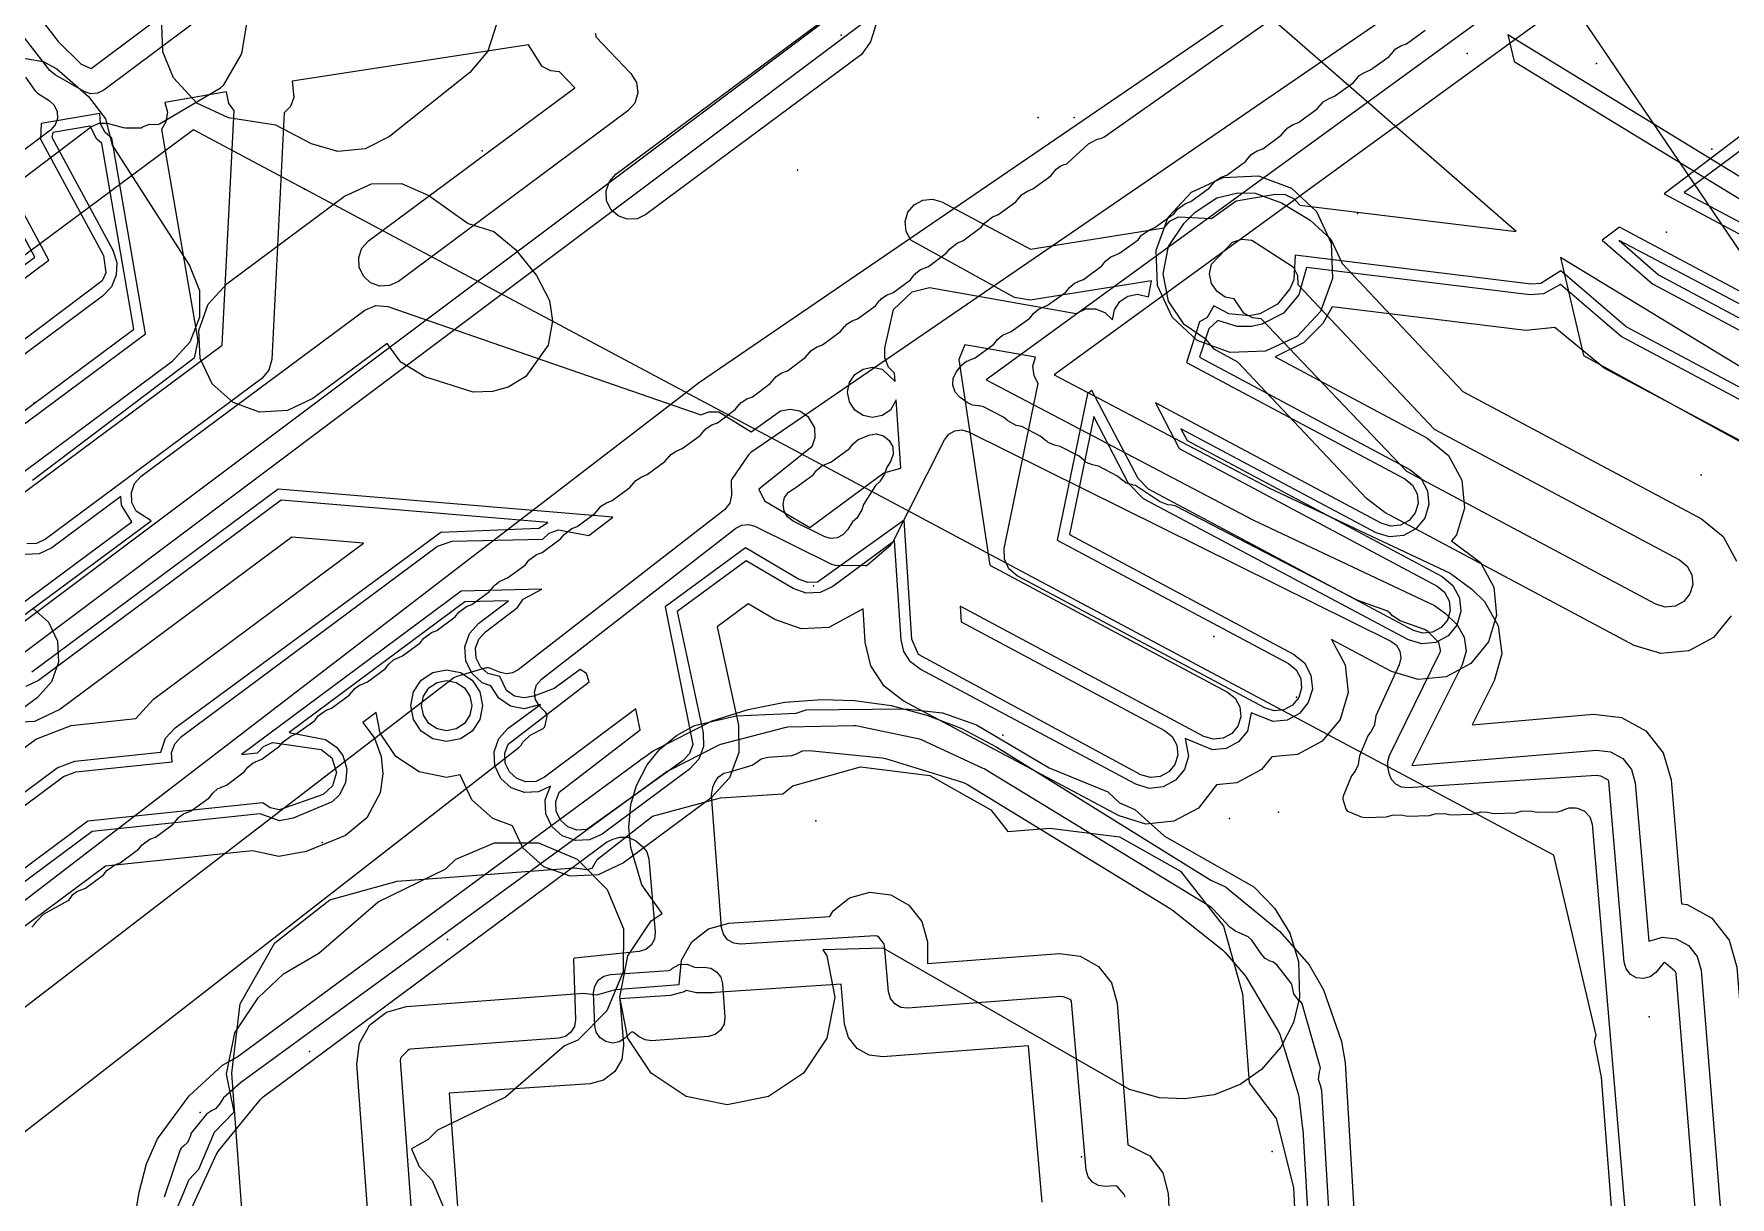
# Model space of a CAD drawing. Header units: metres. Extents: x 8738 to 9560, y -8972 to -7699.
# Drawn here: x 9148.72 to 9195.98, y -8040.68 to -8008.28 of the extents above; entities that cross this region are included whole.
import ezdxf

# ---------------------------------------------------------------- set-up
doc = ezdxf.new("R2010")
doc.units = ezdxf.units.M
for name, color, linetype in [('AI_GREENING_EXCLUSIONS', 1, 'Continuous'), ('AI_GREENING_LAWN', 82, 'Continuous'), ('AI_GREENING_REJECTED', 6, 'Continuous')]:
    doc.layers.add(name, color=color, linetype=linetype)

msp = doc.modelspace()

# ---------------------------------------------------------------- linework, layer by layer
at = {"layer": 'AI_GREENING_EXCLUSIONS'}
for points in [[(9192.778, -8002.055), (9199.753, -8012.352), (9206.331, -8015.858), (9206.934, -8016.352), (9207.303, -8017.04), (9207.381, -8017.817), (9207.155, -8018.564), (9206.661, -8019.167), (9205.973, -8019.536), (9205.196, -8019.614), (9204.449, -8019.388), (9197.434, -8015.649), (9196.719, -8015.006), (9188.902, -8003.465)], [(9144.766, -8002.517), (9149.393, -8008.489), (9150.032, -8009.126), (9150.314, -8009.242), (9153.271, -8007.028)], [(9194.37, -8004.013), (9175.252, -8017.917), (9182.686, -8021.817), (9187.746, -8024.205), (9188.049, -8024.427), (9188.381, -8024.744), (9188.575, -8025.084), (9188.624, -8025.473), (9188.52, -8025.851), (9187.11, -8028.659), (9192.261, -8028.229), (9192.649, -8028.272), (9192.991, -8028.461), (9193.234, -8028.766), (9193.342, -8029.141), (9193.717, -8033.548), (9193.72, -8033.546), (9194.095, -8033.439), (9194.483, -8033.484), (9194.824, -8033.674), (9195.066, -8033.979), (9195.173, -8034.355), (9197.511, -8063.268), (9197.093, -8073.285)], [(9194.96, -8004.821), (9177.149, -8017.773), (9183.146, -8020.929), (9188.178, -8023.303), (9188.783, -8023.748), (9189.135, -8024.087), (9189.524, -8024.768), (9189.621, -8025.546), (9189.412, -8026.302), (9188.798, -8027.52), (9192.177, -8027.232), (9192.952, -8027.319), (9193.635, -8027.696), (9194.122, -8028.306), (9194.339, -8029.056), (9194.633, -8032.514), (9194.79, -8032.532), (9195.471, -8032.912), (9195.956, -8033.523), (9196.17, -8034.274), (9198.51, -8063.309), (9198.095, -8073.263)], [(9147.829, -8024.929), (9151.987, -8021.84), (9151.565, -8021.578), (9151.448, -8021.331), (9151.435, -8021.058), (9151.526, -8020.801), (9151.71, -8020.599), (9157.937, -8015.972), (9158.248, -8015.843), (9158.583, -8015.873), (9167.303, -8018.893), (9167.53, -8018.803), (9167.803, -8018.807), (9168.708, -8019.367), (9169.522, -8018.783), (9169.79, -8018.73), (9170.058, -8018.783), (9170.285, -8018.935), (9170.468, -8019.256), (9170.483, -8019.529), (9170.393, -8019.786), (9168.92, -8020.959), (9169.078, -8021.283), (9170.34, -8022.031), (9172.405, -8020.502), (9172.871, -8020.375), (9172.747, -8018.476), (9172.585, -8018.757), (9172.358, -8018.909), (9172.09, -8018.962), (9171.822, -8018.909), (9171.595, -8018.757), (9171.443, -8018.53), (9171.39, -8018.262), (9171.443, -8017.994), (9171.595, -8017.767), (9171.822, -8017.615), (9172.09, -8017.562), (9172.358, -8017.615), (9172.714, -8017.96), (9172.699, -8017.734), (9172.528, -8017.56), (9172.426, -8017.306), (9172.428, -8017.033), (9172.674, -8015.958), (9173.189, -8015.463), (9173.675, -8015.342), (9177.764, -8016.066), (9178.03, -8015.943), (9178.303, -8015.94), (9178.557, -8016.041), (9178.775, -8016.245), (9178.825, -8015.963), (9178.977, -8015.736), (9179.204, -8015.584), (9179.472, -8015.531), (9179.773, -8015.607), (9179.861, -8015.159), (9176.478, -8015.697), (9176.039, -8015.623), (9173.15, -8014.023), (9173.021, -8013.782), (9172.994, -8013.51), (9173.073, -8013.249), (9173.246, -8013.038), (9173.487, -8012.909), (9173.758, -8012.881), (9174.02, -8012.96), (9176.49, -8014.277), (9180.21, -8013.686), (9180.368, -8013.5), (9180.611, -8013.374), (9181.532, -8013.426), (9182.224, -8012.929), (9183.311, -8012.744), (9183.584, -8012.757), (9183.831, -8012.873), (9183.996, -8013.054), (9190.018, -8013.787), (9180.758, -8005.717)], [(9161.61, -8008.015), (9161.372, -8008.758), (9160.867, -8009.353), (9158.624, -8011.135), (9157.948, -8011.487), (9157.189, -8011.56), (9156.458, -8011.344), (9155.458, -8010.825), (9155.458, -8010.825), (9154.141, -8010.615), (9153.259, -8010.206), (9152.612, -8009.507), (9152.31, -8008.784), (9152.271, -8007.798)], [(9172.246, -8007.826), (9172.027, -8008.505), (9171.778, -8008.852), (9165.772, -8013.313), (9165.526, -8013.43), (9165.253, -8013.444), (9164.996, -8013.352), (9164.793, -8013.169), (9164.676, -8012.922), (9164.663, -8012.649), (9164.754, -8012.392), (9164.938, -8012.189), (9170.763, -8007.861)], [(9164.37, -8008.274), (9164.375, -8008.365), (9165.352, -8009.381), (9165.508, -8009.632), (9165.545, -8009.925), (9165.46, -8010.207), (9165.265, -8010.428), (9158.879, -8015.173), (9158.632, -8015.29), (9158.359, -8015.304), (9158.102, -8015.212), (9157.899, -8015.029), (9157.782, -8014.782), (9157.769, -8014.509), (9157.86, -8014.252), (9158.044, -8014.049), (9163.792, -8009.779), (9163.366, -8009.336), (9163.123, -8009.313), (9162.882, -8009.185), (9162.498, -8008.587), (9155.917, -8009.598), (9155.964, -8010.051), (9155.866, -8010.306), (9155.697, -8010.483), (9155.351, -8017.349), (9155.269, -8017.643), (9155.069, -8017.875), (9149.041, -8022.354), (9148.794, -8022.471), (9148.521, -8022.484)], [(9237.957, -8044.567), (9211.16, -8021.842), (9209.923, -8020.946), (9209.735, -8020.634), (9209.17, -8020.154), (9208.54, -8019.769), (9208.186, -8019.69), (9207.76, -8019.429), (9206.945, -8018.794), (9189.791, -8008.305), (9189.966, -8009.048), (9207.666, -8019.828), (9239.772, -8047.278)], [(9237.957, -8044.567), (9211.16, -8021.842), (9209.923, -8020.946), (9209.735, -8020.634), (9209.17, -8020.154), (9208.54, -8019.769), (9208.186, -8019.69), (9207.76, -8019.429), (9206.945, -8018.794), (9189.791, -8008.305), (9189.966, -8009.048), (9207.666, -8019.828), (9239.772, -8047.278)], [(9148.1, -8008.899), (9148.977, -8009.048), (9149.354, -8009.253), (9150.241, -8010.027), (9150.711, -8010.65), (9150.898, -8011.378), (9153.05, -8014.732), (9153.329, -8015.425), (9153.334, -8016.172), (9153.065, -8016.869), (9152.56, -8017.418), (9147.489, -8021.185)], [(9148.206, -8021.23), (9153.969, -8016.948), (9154.299, -8010.413), (9154.149, -8010.22), (9154.084, -8009.898), (9152.367, -8010.19), (9152.438, -8010.465), (9152.398, -8010.735), (9152.273, -8010.945), (9153.286, -8016.824), (9153.188, -8017.317), (9148.683, -8020.722)], [(9147.848, -8019.598), (9151.833, -8016.638), (9150.893, -8011.183), (9150.705, -8011.027), (9150.576, -8010.786), (9150.552, -8010.499), (9148.922, -8010.777), (9148.906, -8011.215), (9150.654, -8014.449), (9150.721, -8014.933), (9150.625, -8015.163), (9144.421, -8019.827)], [(9197.417, -8010.253), (9194.146, -8012.739), (9200.441, -8016.093)], [(9192.242, -8098.717), (9194.271, -8065.314), (9194.042, -8065.36), (9193.277, -8065.208), (9192.628, -8064.774), (9192.194, -8064.125), (9192.042, -8063.36), (9192.194, -8062.595), (9192.628, -8061.946), (9193.277, -8061.512), (9194.042, -8061.36), (9194.255, -8061.402), (9192.401, -8037.338), (9192.207, -8036.342), (9192.251, -8036.164), (9191.07, -8031.155), (9153.165, -8010.955), (9142.97, -8018.516)], [(9192.242, -8098.717), (9194.271, -8065.314), (9194.042, -8065.36), (9193.277, -8065.208), (9192.628, -8064.774), (9192.194, -8064.125), (9192.042, -8063.36), (9192.194, -8062.595), (9192.628, -8061.946), (9193.277, -8061.512), (9194.042, -8061.36), (9194.255, -8061.402), (9192.401, -8037.338), (9192.207, -8036.342), (9192.251, -8036.164), (9191.07, -8031.155), (9153.165, -8010.955), (9142.97, -8018.516)], [(9147.669, -8019.358), (9151.506, -8016.507), (9150.615, -8011.335), (9150.472, -8011.217), (9150.287, -8010.849), (9149.248, -8011.026), (9149.218, -8011.162), (9150.918, -8014.306), (9151.028, -8014.644), (9151.014, -8014.998), (9150.877, -8015.326), (9150.634, -8015.585), (9144.6, -8020.067)], [(9197.413, -8010.685), (9194.705, -8012.697), (9200.582, -8015.829)], [(9143.586, -8018.703), (9149.134, -8014.582), (9147.674, -8011.88)], [(9143.407, -8018.462), (9148.746, -8014.496), (9147.459, -8012.113)], [(9196.011, -8024.489), (9195.517, -8025.093), (9194.829, -8025.461), (9194.052, -8025.539), (9193.305, -8025.313), (9186.364, -8021.614), (9185.85, -8021.222), (9182.266, -8017.421), (9181.605, -8017.063), (9181.382, -8016.788), (9180.767, -8016.377), (9180.333, -8015.728), (9180.181, -8014.963), (9180.333, -8014.198), (9180.767, -8013.549), (9181.075, -8013.243), (9181.682, -8012.85), (9182.262, -8012.707), (9182.262, -8012.707), (9182.748, -8012.721), (9183.482, -8012.986), (9184.281, -8013.47), (9184.857, -8013.996), (9185.176, -8014.677), (9188.535, -8018.239), (9195.187, -8021.783), (9195.79, -8022.278), (9196.159, -8022.965)], [(9199.782, -8017.329), (9192.902, -8013.662), (9192.418, -8014.022), (9193.819, -8015.242), (9200.388, -8018.743)], [(9199.641, -8017.594), (9192.896, -8014.04), (9193.99, -8014.993), (9200.529, -8018.478)], [(9199.73, -8019.978), (9193.09, -8016.44), (9191.268, -8014.876), (9190.707, -8015.231), (9190.444, -8015.249), (9183.861, -8014.448), (9183.824, -8015.128), (9183.718, -8015.381), (9183.369, -8015.809), (9182.877, -8016.075), (9182.586, -8016.134), (9182.017, -8016.075), (9181.595, -8015.856), (9181.411, -8016.177), (9181.202, -8016.305), (9180.84, -8017.436), (9186.921, -8020.677), (9187.132, -8020.85), (9187.261, -8021.09), (9187.289, -8021.362), (9187.21, -8021.624), (9187.037, -8021.835), (9186.796, -8021.964), (9186.524, -8021.991), (9186.263, -8021.912), (9179.969, -8018.558), (9180.63, -8019.828), (9187.817, -8023.658), (9188.028, -8023.831), (9188.157, -8024.071), (9188.184, -8024.343), (9188.105, -8024.605), (9187.932, -8024.816), (9187.692, -8024.945), (9187.42, -8024.972), (9187.158, -8024.893), (9179.78, -8020.961), (9179.488, -8020.666), (9178.196, -8018.212), (9178.077, -8018.303), (9177.236, -8022.384), (9183.677, -8025.817), (9183.888, -8025.99), (9184.017, -8026.231), (9184.044, -8026.502), (9183.965, -8026.764), (9183.792, -8026.975), (9183.552, -8027.104), (9183.28, -8027.131), (9183.018, -8027.052), (9176.115, -8023.374), (9175.888, -8023.181), (9175.762, -8022.912), (9175.759, -8022.614), (9176.706, -8018.021), (9176.587, -8017.807), (9176.556, -8017.536), (9176.627, -8017.286), (9174.659, -8016.937), (9174.494, -8017.347), (9175.352, -8023.078), (9181.982, -8026.611), (9182.193, -8026.784), (9182.322, -8027.025), (9182.349, -8027.297), (9182.27, -8027.558), (9182.097, -8027.769), (9181.857, -8027.898), (9181.585, -8027.926), (9181.323, -8027.847), (9174.526, -8024.224), (9174.554, -8024.658), (9180.225, -8027.68), (9180.436, -8027.853), (9180.565, -8028.094), (9180.592, -8028.365), (9180.513, -8028.627), (9180.34, -8028.838), (9180.099, -8028.967), (9179.828, -8028.994), (9179.566, -8028.915), (9173.365, -8025.566), (9173.183, -8025.138), (9172.966, -8021.828), (9170.553, -8023.549), (9170.282, -8023.562), (9170.026, -8023.472), (9168.548, -8022.596), (9166.309, -8024.242), (9167.084, -8028.074), (9166.99, -8028.323), (9166.81, -8028.519), (9164.124, -8030.44), (9163.852, -8030.454), (9163.595, -8030.361), (9163.392, -8030.178), (9163.276, -8029.931), (9163.263, -8029.658), (9163.355, -8029.401), (9165.614, -8027.662), (9165.488, -8027.079), (9162.95, -8028.983), (9162.703, -8029.099), (9162.43, -8029.113), (9162.173, -8029.02), (9161.971, -8028.837), (9161.854, -8028.59), (9161.841, -8028.317), (9161.933, -8028.06), (9164.19, -8026.323), (9164.117, -8026.091), (9163.942, -8025.982), (9163.219, -8026.514), (9162.65, -8026.723), (9162.382, -8026.776), (9162.114, -8026.723), (9161.887, -8026.571), (9161.702, -8026.179), (9161.364, -8026.093), (9161.16, -8025.91), (9161.042, -8025.664), (9161.027, -8025.391), (9161.117, -8025.134), (9161.3, -8024.93), (9162.195, -8024.258), (9162.349, -8024.02), (9162.872, -8023.749), (9160.625, -8023.802), (9154.5, -8028.352), (9154.952, -8028.304), (9155.12, -8028.127), (9155.369, -8028.015), (9156.726, -8028.211), (9157.017, -8028.447), (9157.147, -8028.853), (9157.04, -8029.224), (9156.78, -8029.468), (9155.565, -8029.894), (9155.298, -8029.836), (9155.097, -8029.697), (9150.225, -8030.204), (9144.152, -8034.716)], [(9205.189, -8022.973), (9191.254, -8014.51), (9191.897, -8017.236), (9204.088, -8023.928)], [(9205.189, -8022.973), (9191.254, -8014.51), (9191.897, -8017.236), (9204.088, -8023.928)], [(9199.589, -8020.243), (9192.949, -8016.705), (9191.253, -8015.261), (9190.784, -8015.521), (9190.407, -8015.547), (9184.177, -8014.788), (9183.967, -8015.549), (9183.536, -8016.057), (9182.937, -8016.369), (9182.645, -8016.428), (9182.249, -8016.428), (9181.71, -8016.266), (9181.457, -8016.494), (9181.202, -8017.289), (9187.062, -8020.412), (9187.364, -8020.659), (9187.548, -8021.003), (9187.587, -8021.391), (9187.474, -8021.765), (9187.227, -8022.067), (9186.883, -8022.251), (9186.495, -8022.29), (9186.122, -8022.177), (9180.682, -8019.278), (9180.853, -8019.607), (9187.958, -8023.393), (9188.26, -8023.64), (9188.444, -8023.984), (9188.483, -8024.372), (9188.37, -8024.746), (9188.123, -8025.048), (9187.779, -8025.232), (9187.391, -8025.271), (9187.017, -8025.158), (9179.639, -8021.226), (9179.222, -8020.805), (9178.252, -8018.941), (9177.575, -8022.225), (9183.818, -8025.552), (9184.12, -8025.799), (9184.304, -8026.143), (9184.343, -8026.531), (9184.23, -8026.905), (9183.983, -8027.207), (9183.639, -8027.391), (9183.251, -8027.43), (9182.634, -8027.188), (9182.535, -8027.699), (9182.288, -8028.001), (9181.944, -8028.185), (9181.556, -8028.224), (9180.799, -8027.907), (9180.891, -8028.394), (9180.778, -8028.768), (9180.531, -8029.07), (9180.187, -8029.254), (9179.799, -8029.293), (9179.425, -8029.18), (9173.411, -8025.975), (9173.144, -8025.769), (9172.962, -8025.485), (9172.883, -8025.158), (9172.703, -8022.396), (9170.978, -8023.673), (9170.627, -8023.839), (9170.239, -8023.859), (9169.873, -8023.73), (9168.566, -8022.955), (9166.643, -8024.369), (9167.371, -8027.745), (9167.379, -8028.125), (9167.245, -8028.48), (9166.989, -8028.76), (9164.55, -8030.565), (9164.197, -8030.731), (9163.807, -8030.75), (9163.44, -8030.618), (9163.151, -8030.356), (9162.985, -8030.003), (9162.966, -8029.614), (9163.11, -8029.232), (9162.775, -8029.39), (9162.386, -8029.409), (9162.018, -8029.277), (9161.73, -8029.015), (9161.563, -8028.662), (9161.544, -8028.273), (9161.676, -8027.905), (9161.938, -8027.616), (9162.832, -8026.955), (9162.382, -8027.076), (9161.999, -8027), (9161.675, -8026.783), (9161.454, -8026.436), (9161.211, -8026.351), (9160.92, -8026.09), (9160.751, -8025.739), (9160.73, -8025.349), (9160.859, -8024.981), (9161.12, -8024.69), (9161.944, -8024.071), (9160.727, -8024.1), (9155.833, -8027.735), (9156.846, -8027.936), (9157.154, -8028.145), (9157.326, -8028.376), (9157.441, -8028.749), (9157.405, -8029.137), (9157.223, -8029.483), (9157.026, -8029.667), (9155.944, -8030.125), (9155.56, -8030.194), (9155.026, -8030.006), (9150.338, -8030.494), (9144.331, -8034.957)], [(9199.118, -8021.126), (9192.478, -8017.587), (9191.103, -8016.457), (9190.287, -8016.539), (9184.891, -8015.883), (9184.636, -8016.346), (9184.095, -8016.887), (9183.307, -8017.277), (9187.532, -8019.529), (9188.136, -8020.024), (9188.505, -8020.711), (9188.582, -8021.488), (9188.357, -8022.235), (9188.221, -8022.4), (9189.032, -8023.005), (9189.401, -8023.693), (9189.478, -8024.469), (9189.253, -8025.216), (9188.758, -8025.82), (9188.07, -8026.189), (9187.294, -8026.266), (9186.547, -8026.04), (9184.873, -8025.148), (9185.261, -8025.852), (9185.338, -8026.628), (9185.113, -8027.375), (9184.618, -8027.979), (9183.931, -8028.348), (9183.213, -8028.419), (9182.923, -8028.773), (9182.236, -8029.142), (9181.672, -8029.198), (9181.166, -8029.842), (9180.478, -8030.211), (9179.702, -8030.288), (9178.955, -8030.063), (9172.94, -8026.857), (9172.408, -8026.445), (9172.042, -8025.878), (9171.885, -8025.223), (9171.824, -8024.291), (9170.871, -8024.809), (9170.095, -8024.849), (9169.363, -8024.59), (9168.625, -8024.153), (9167.757, -8024.791), (9168.349, -8027.534), (9168.365, -8028.293), (9168.097, -8029.004), (9167.584, -8029.564), (9165.145, -8031.369), (9164.439, -8031.702), (9163.66, -8031.739), (9162.925, -8031.476), (9162.347, -8030.951), (9162.056, -8030.333), (9161.503, -8030.135), (9160.926, -8029.61), (9160.598, -8028.915), (9160.22, -8028.99), (9159.455, -8028.838), (9158.806, -8028.404), (9158.372, -8027.755), (9158.258, -8027.18), (9157.88, -8027.46), (9158.205, -8027.9), (9158.396, -8028.405), (9158.446, -8028.888), (9158.364, -8029.422), (9158, -8030.113), (9157.399, -8030.611), (9156.31, -8031.056), (9155.542, -8031.194), (9154.807, -8031.034), (9150.714, -8031.461), (9144.927, -8035.76)], [(9143.138, -8033.352), (9149.366, -8028.725), (9149.858, -8028.534), (9152.259, -8028.283), (9152.389, -8027.897), (9152.651, -8027.608), (9160.061, -8022.162), (9162.789, -8022.051), (9163.037, -8021.888), (9155.609, -8021.267), (9148.843, -8026.294), (9148.49, -8026.461)], [(9143.317, -8033.592), (9149.544, -8028.966), (9149.889, -8028.832), (9152.567, -8028.553), (9152.555, -8028.308), (9152.647, -8028.051), (9152.83, -8027.848), (9159.968, -8022.545), (9160.37, -8022.407), (9162.898, -8022.349), (9163.08, -8022.185), (9163.337, -8022.093), (9164.186, -8022.253), (9164.854, -8021.739), (9155.521, -8020.958), (9148.664, -8026.053)], [(9147.65, -8024.688), (9151.447, -8021.868), (9151.157, -8021.404), (9151.145, -8021.164), (9149.22, -8022.594), (9148.867, -8022.762), (9148.477, -8022.781)], [(9142.542, -8032.549), (9148.769, -8027.923), (9149.755, -8027.539), (9151.561, -8027.351), (9152.055, -8026.805), (9157.901, -8022.462), (9155.903, -8022.295), (9149.439, -8027.097), (9148.734, -8027.431), (9147.954, -8027.47)], [(9148.688, -8024.275), (9149.123, -8024.666), (9149.376, -8025.194), (9149.407, -8025.779), (9149.212, -8026.331), (9148.821, -8026.766), (9143.162, -8031.001)], [(9151.337, -8042.442), (9151.655, -8040.544), (9151.859, -8039.754), (9152.16, -8039.052), (9153.042, -8037.856), (9153.976, -8037.001), (9154.371, -8036.779), (9165.546, -8028.556), (9165.664, -8028.464), (9165.676, -8028.46), (9165.97, -8028.244), (9167.619, -8027.41), (9168.62, -8027.093), (9169.64, -8026.895), (9170.67, -8026.817), (9171.585, -8026.846), (9172.604, -8026.99), (9173.604, -8027.251), (9174.573, -8027.627), (9175.551, -8028.147), (9181.518, -8031.846), (9181.922, -8032.034), (9183.423, -8033.275), (9184.254, -8034.206), (9184.653, -8034.906), (9185.151, -8036.341), (9185.261, -8036.941), (9186.04, -8050.127)], [(9156.035, -8061.72), (9154.231, -8037.23), (9154.469, -8035.296), (9155.429, -8033.6), (9156.964, -8032.399), (9158.841, -8031.877), (9163.77, -8031.505), (9164.138, -8031.549), (9164.273, -8031.512), (9164.41, -8031.272), (9165.96, -8030.07), (9167.854, -8029.558), (9169.585, -8029.442), (9169.869, -8029.22), (9171.748, -8028.696), (9173.685, -8028.932), (9175.384, -8029.89), (9175.856, -8030.493), (9177.03, -8030.404), (9178.967, -8030.64), (9180.666, -8031.598), (9181.869, -8033.134), (9182.392, -8035.014), (9182.58, -8037.495), (9183.331, -8038.487), (9183.818, -8040.409), (9184.025, -8044.626)], [(9152.592, -8041.272), (9153.046, -8040.189), (9153.318, -8039.898), (9153.747, -8038.873), (9154.298, -8038.303), (9154.089, -8037.251), (9154.317, -8036.103), (9154.968, -8035.13), (9155.672, -8034.46), (9156.662, -8033.888), (9158.309, -8032.458), (9160.201, -8031.535), (9160.473, -8031.267), (9161.556, -8030.814), (9162.775, -8030.814), (9163.859, -8031.267), (9164.696, -8032.107), (9165.149, -8033.209), (9165.143, -8034.401), (9164.685, -8035.491), (9163.871, -8036.307), (9163.505, -8036.463), (9161.858, -8037.894), (9159.967, -8038.817), (9159.707, -8039.076), (9159.244, -8039.33), (9159.451, -8039.822), (9159.82, -8040.211), (9160.274, -8041.294)], [(9159.84, -8065.728), (9157.721, -8036.973), (9157.793, -8036.392), (9158.081, -8035.884), (9158.541, -8035.524), (9159.105, -8035.367), (9164.034, -8034.995), (9164.401, -8035.04), (9164.929, -8034.893), (9166.699, -8034.759), (9166.764, -8034.076), (9167.054, -8033.564), (9167.519, -8033.204), (9168.087, -8033.05), (9170.898, -8032.862), (9170.987, -8032.704), (9171.448, -8032.343), (9172.012, -8032.186), (9172.593, -8032.257), (9173.102, -8032.544), (9173.463, -8033.005), (9173.62, -8033.569), (9173.62, -8034.171), (9177.294, -8033.894), (9177.875, -8033.965), (9178.385, -8034.252), (9178.745, -8034.713), (9178.902, -8035.277), (9179.2, -8039.219), (9179.817, -8039.529), (9180.176, -8040.004), (9180.323, -8040.58), (9180.529, -8044.797)], [(9176.813, -8040.817), (9176.432, -8036.466), (9172.378, -8036.772), (9171.993, -8036.726), (9171.655, -8036.536), (9171.414, -8036.232), (9171.306, -8035.86), (9171.211, -8034.745), (9167.707, -8034.98), (9167.707, -8034.98), (9167.634, -8034.985), (9167.178, -8034.988), (9166.894, -8034.919), (9166.838, -8034.963), (9166.459, -8035.065), (9165.049, -8035.158), (9165.144, -8036.415), (9165.144, -8036.417), (9165.146, -8036.452), (9165.098, -8036.841), (9164.904, -8037.182), (9164.594, -8037.422), (9164.215, -8037.524), (9160.288, -8037.785), (9162.453, -8067.166)]]:
    msp.add_lwpolyline(points, dxfattribs=at)
for points in [[(9181.857, -8012.277), (9182.843, -8012.238), (9183.76, -8012.579), (9184.459, -8013.226), (9184.868, -8014.108), (9184.907, -8015.094), (9184.566, -8016.011), (9183.919, -8016.71), (9183.037, -8017.119), (9182.051, -8017.158), (9181.134, -8016.817), (9180.435, -8016.17), (9180.026, -8015.288), (9179.987, -8014.302), (9180.328, -8013.385), (9180.975, -8012.686), (9181.857, -8012.277)], [(9158.941, -8017.423), (9158.558, -8016.902), (9156.488, -8018.44), (9155.783, -8018.774), (9155.004, -8018.813), (9154.269, -8018.55), (9153.69, -8018.027), (9153.356, -8017.322), (9153.317, -8016.542), (9153.579, -8015.807), (9154.103, -8015.229), (9157.37, -8012.801), (9158.128, -8012.455), (9158.962, -8012.447), (9159.726, -8012.779), (9160.821, -8013.562), (9161.539, -8013.786), (9162.139, -8014.286), (9162.726, -8015.012), (9163.088, -8015.703), (9163.17, -8016.269), (9163.049, -8016.954), (9162.427, -8017.825), (9161.935, -8018.117), (9161.499, -8018.242), (9160.959, -8018.258), (9159.608, -8017.828), (9158.941, -8017.423)], [(9182.121, -8014.079), (9182.382, -8014.001), (9182.654, -8014.029), (9183.81, -8014.766), (9183.926, -8015.014), (9183.937, -8015.258), (9187.736, -8019.286), (9194.575, -8022.931), (9194.787, -8023.104), (9194.916, -8023.344), (9194.943, -8023.616), (9194.864, -8023.877), (9194.691, -8024.089), (9194.45, -8024.218), (9194.178, -8024.245), (9193.917, -8024.166), (9186.976, -8020.467), (9182.919, -8016.218), (9182.676, -8016.193), (9182.435, -8016.063), (9182.162, -8015.659), (9181.913, -8015.61), (9181.686, -8015.458), (9181.534, -8015.231), (9181.481, -8014.963), (9181.534, -8014.695), (9182.121, -8014.079)], [(9159.837, -8027.914), (9159.513, -8027.697), (9159.296, -8027.373), (9159.22, -8026.99), (9159.296, -8026.607), (9159.513, -8026.283), (9159.837, -8026.066), (9160.22, -8025.99), (9160.603, -8026.066), (9160.927, -8026.283), (9161.144, -8026.607), (9161.22, -8026.99), (9161.144, -8027.373), (9160.927, -8027.697), (9160.603, -8027.914), (9160.22, -8027.99), (9159.837, -8027.914)], [(9159.725, -8027.485), (9159.573, -8027.258), (9159.52, -8026.99), (9159.573, -8026.722), (9159.725, -8026.495), (9159.952, -8026.343), (9160.22, -8026.29), (9160.488, -8026.343), (9160.715, -8026.495), (9160.867, -8026.722), (9160.92, -8026.99), (9160.867, -8027.258), (9160.715, -8027.485), (9160.488, -8027.637), (9160.22, -8027.69), (9159.952, -8027.637), (9159.725, -8027.485)], [(9167.126, -8027.545), (9168.283, -8027.273), (9169.956, -8027.202), (9170.238, -8027.105), (9173.002, -8027.075), (9174.037, -8027.192), (9174.987, -8027.52), (9177.01, -8028.718), (9178.643, -8029.393), (9178.97, -8029.694), (9179.398, -8029.887), (9180.225, -8030.623), (9182.71, -8032.039), (9183.289, -8032.626), (9183.711, -8033.328), (9183.956, -8034.117), (9183.985, -8035.117), (9183.815, -8035.815), (9183.467, -8036.5), (9182.921, -8037.125), (9182.329, -8037.541), (9181.61, -8037.828), (9180.793, -8037.944), (9180.08, -8037.915), (9179.25, -8037.677), (9172.38, -8033.741), (9170.7, -8033.789), (9170.813, -8033.958), (9171.041, -8035.106), (9170.813, -8036.254), (9170.162, -8037.227), (9169.189, -8037.878), (9168.041, -8038.106), (9166.893, -8037.878), (9165.92, -8037.227), (9165.269, -8036.254), (9165.041, -8035.106), (9165.269, -8033.958), (9165.92, -8032.985), (9166.223, -8032.782), (9165.662, -8031.98), (9165.354, -8030.944), (9165.292, -8030.38), (9165.351, -8029.741), (9165.506, -8029.213), (9165.807, -8028.642), (9166.152, -8028.215), (9166.626, -8027.819), (9167.126, -8027.545)]]:
    msp.add_lwpolyline(points, close=True, dxfattribs=at)
at = {"layer": 'AI_GREENING_LAWN'}
for points in [[(9216.508, -7973.611), (9137.564, -8032.809)], [(9140.736, -8031.286), (9210.963, -7978.604)], [(9153.748, -8007.545), (9150.666, -8009.852), (9150.493, -8009.936), (9150.3, -8009.948), (9150.118, -8009.886), (9149.31, -8009.424), (9149.163, -8009.297), (9144.105, -8002.785)], [(9183.903, -8006.626), (9167.239, -8018.008), (9167.227, -8018.016), (9140.778, -8038.312)], [(9148.663, -8033.155), (9148.756, -8033.057), (9148.787, -8033), (9148.989, -8032.794), (9149.671, -8032.421), (9149.701, -8032.398), (9149.744, -8032.335), (9149.748, -8032.337), (9149.806, -8032.254), (9149.938, -8032.158), (9149.991, -8032.141), (9149.99, -8032.139), (9150.159, -8032.07), (9150.655, -8031.706), (9150.754, -8031.581), (9150.971, -8031.422), (9151.121, -8031.366), (9151.636, -8030.989), (9151.736, -8030.863), (9151.953, -8030.705), (9152.103, -8030.649), (9152.6, -8030.287), (9152.717, -8030.146), (9152.719, -8030.148), (9152.719, -8030.148), (9152.751, -8030.102), (9152.883, -8030.006), (9152.936, -8029.989), (9152.935, -8029.987), (9153.104, -8029.918), (9153.6, -8029.555), (9153.702, -8029.425), (9153.846, -8029.301), (9153.919, -8029.276), (9153.916, -8029.27), (9154.086, -8029.201), (9154.581, -8028.837), (9154.684, -8028.708), (9154.828, -8028.583), (9154.9, -8028.559), (9154.898, -8028.553), (9155.067, -8028.484), (9155.563, -8028.12), (9155.662, -8027.994), (9155.879, -8027.836), (9156.029, -8027.779), (9156.544, -8027.403), (9156.644, -8027.277), (9156.861, -8027.119), (9157.01, -8027.062), (9157.508, -8026.701), (9157.625, -8026.559), (9157.626, -8026.561), (9157.659, -8026.514), (9157.79, -8026.417), (9157.843, -8026.4), (9157.843, -8026.398), (9158.012, -8026.328), (9158.505, -8025.962), (9158.607, -8025.831), (9158.75, -8025.706), (9158.822, -8025.681), (9158.82, -8025.675), (9158.989, -8025.605), (9159.482, -8025.238), (9159.581, -8025.112), (9159.796, -8024.952), (9159.946, -8024.895), (9160.459, -8024.515), (9160.558, -8024.388), (9160.774, -8024.229), (9160.923, -8024.172), (9161.418, -8023.807), (9161.534, -8023.666), (9161.536, -8023.667), (9161.568, -8023.622), (9161.699, -8023.524), (9161.752, -8023.507), (9161.751, -8023.505), (9161.92, -8023.435), (9162.414, -8023.068), (9162.512, -8022.942), (9162.728, -8022.782), (9162.878, -8022.725), (9163.391, -8022.345), (9163.49, -8022.219), (9163.705, -8022.059), (9163.855, -8022.002), (9164.35, -8021.637), (9164.466, -8021.496), (9164.471, -8021.5), (9164.516, -8021.438), (9164.678, -8021.338), (9164.832, -8021.279), (9165.327, -8020.914), (9165.443, -8020.773), (9165.448, -8020.777), (9165.493, -8020.715), (9165.655, -8020.614), (9165.809, -8020.555), (9166.304, -8020.19), (9166.42, -8020.049), (9166.425, -8020.053), (9166.471, -8019.991), (9166.632, -8019.891), (9166.786, -8019.832), (9167.281, -8019.467), (9167.397, -8019.326), (9167.402, -8019.33), (9167.448, -8019.268), (9167.609, -8019.168), (9167.763, -8019.109), (9168.259, -8018.744), (9168.375, -8018.603), (9168.38, -8018.607), (9168.425, -8018.545), (9168.586, -8018.444), (9168.741, -8018.385), (9169.236, -8018.02), (9169.352, -8017.879), (9169.357, -8017.883), (9169.402, -8017.822), (9169.563, -8017.721), (9169.718, -8017.662), (9170.213, -8017.297), (9170.329, -8017.156), (9170.334, -8017.16), (9170.379, -8017.098), (9170.541, -8016.998), (9170.695, -8016.939), (9171.19, -8016.574), (9171.306, -8016.433), (9171.311, -8016.437), (9171.356, -8016.375), (9171.518, -8016.275), (9171.672, -8016.216), (9172.167, -8015.851), (9172.283, -8015.709), (9172.288, -8015.714), (9172.334, -8015.652), (9172.495, -8015.551), (9172.649, -8015.492), (9173.144, -8015.127), (9173.26, -8014.986), (9173.262, -8014.988), (9173.294, -8014.942), (9173.425, -8014.845), (9173.478, -8014.828), (9173.477, -8014.826), (9173.646, -8014.756), (9174.14, -8014.389), (9174.238, -8014.263), (9174.454, -8014.103), (9174.604, -8014.045), (9175.117, -8013.666), (9175.216, -8013.539), (9175.431, -8013.38), (9175.581, -8013.322), (9176.076, -8012.957), (9176.192, -8012.816), (9176.197, -8012.82), (9176.242, -8012.759), (9176.404, -8012.658), (9176.558, -8012.599), (9177.053, -8012.234), (9177.169, -8012.093), (9177.171, -8012.095), (9177.202, -8012.05), (9177.335, -8011.953), (9177.43, -8011.923), (9177.428, -8011.918), (9177.501, -8011.896), (9177.531, -8011.875), (9178.102, -8011.341), (9178.344, -8011.216), (9178.436, -8011.197), (9178.529, -8011.157), (9184.447, -8006.981)], [(9186.544, -8007.727), (9168.695, -8019.94), (9168.63, -8020.004), (9168.165, -8020.681), (9168.148, -8020.715), (9168.144, -8020.753), (9168.155, -8021.126), (9168.107, -8021.354), (9167.961, -8021.536), (9162.209, -8025.997), (9162.058, -8026.077), (9161.889, -8026.102), (9161.722, -8026.068), (9161.395, -8025.941), (9161.356, -8025.933), (9161.317, -8025.938), (9160.5, -8026.177), (9160.418, -8026.218), (9126.832, -8051.999)], [(9144.66, -8015.145), (9150.328, -8010.856), (9150.533, -8010.764), (9150.758, -8010.771), (9151.21, -8010.891), (9151.272, -8010.899), (9151.661, -8010.902), (9151.704, -8010.895), (9151.761, -8010.861), (9151.951, -8010.795), (9152.073, -8010.803), (9152.073, -8010.798), (9152.171, -8010.805), (9152.216, -8010.789), (9153.923, -8009.784), (9154.011, -8009.696), (9154.494, -8008.867), (9154.525, -8008.781), (9154.689, -8007.765)], [(9196.81, -8063.223), (9194.479, -8034.46), (9194.466, -8034.416), (9194.438, -8034.379), (9194.189, -8034.168), (9194.153, -8034.148), (9194.12, -8034.174), (9193.913, -8034.418), (9193.76, -8034.539), (9193.573, -8034.593), (9193.379, -8034.571), (9193.209, -8034.476), (9193.087, -8034.324), (9193.033, -8034.137), (9192.601, -8029.105), (9192.591, -8029.066), (9192.559, -8029.043), (9192.38, -8028.955), (9192.255, -8028.931), (9187.009, -8029.283), (9186.831, -8029.262), (9186.671, -8029.181), (9186.551, -8029.048), (9186.485, -8028.882), (9186.448, -8028.696), (9186.442, -8028.533), (9186.489, -8028.377), (9187.898, -8025.516), (9187.91, -8025.48), (9187.909, -8025.442), (9187.878, -8025.266), (9187.866, -8025.23), (9187.843, -8025.199), (9187.558, -8024.925), (9187.468, -8024.869), (9186.789, -8024.632), (9186.577, -8024.49), (9186.516, -8024.42), (9186.414, -8024.35), (9185.634, -8024.074), (9185.571, -8024.047), (9180.522, -8021.428), (9180.428, -8021.402), (9180.32, -8021.393), (9180.081, -8021.308), (9179.443, -8020.875), (9179.41, -8020.859), (9179.337, -8020.849), (9179.338, -8020.841), (9179.158, -8020.798), (9179.056, -8020.707), (9179.049, -8020.715), (9178.913, -8020.596), (9178.38, -8020.321), (9178.218, -8020.287), (9178.043, -8020.214), (9177.988, -8020.16), (9177.984, -8020.165), (9177.847, -8020.044), (9177.314, -8019.769), (9177.153, -8019.735), (9176.977, -8019.662), (9176.923, -8019.608), (9176.918, -8019.613), (9176.781, -8019.492), (9176.249, -8019.217), (9176.092, -8019.185), (9175.854, -8019.061), (9175.736, -8018.952), (9175.183, -8018.666), (9175.054, -8018.639), (9175.044, -8018.64), (9174.874, -8018.621), (9174.72, -8018.547), (9174.526, -8018.407), (9174.39, -8018.259), (9174.323, -8018.069), (9174.336, -8017.869), (9174.427, -8017.689), (9174.561, -8017.521), (9174.705, -8017.398), (9174.778, -8017.373), (9174.776, -8017.367), (9174.945, -8017.3), (9175.463, -8016.924), (9175.566, -8016.794), (9175.711, -8016.671), (9175.784, -8016.647), (9175.781, -8016.641), (9175.951, -8016.573), (9176.469, -8016.197), (9176.572, -8016.068), (9176.716, -8015.944), (9176.789, -8015.92), (9176.787, -8015.914), (9176.956, -8015.846), (9177.474, -8015.47), (9177.577, -8015.341), (9177.722, -8015.218), (9177.795, -8015.193), (9177.792, -8015.187), (9177.962, -8015.119), (9178.48, -8014.743), (9178.583, -8014.614), (9178.727, -8014.491), (9178.8, -8014.466), (9178.798, -8014.46), (9178.967, -8014.392), (9179.485, -8014.017), (9179.586, -8013.89), (9179.801, -8013.734), (9179.954, -8013.676), (9180.489, -8013.285), (9180.589, -8013.159), (9180.805, -8013.001), (9180.955, -8012.945), (9181.473, -8012.568), (9181.59, -8012.428), (9181.595, -8012.432), (9181.64, -8012.371), (9181.802, -8012.271), (9181.957, -8012.213), (9182.475, -8011.837), (9182.592, -8011.696), (9182.596, -8011.7), (9182.642, -8011.639), (9182.804, -8011.539), (9182.959, -8011.481), (9183.476, -8011.105), (9183.593, -8010.964), (9183.598, -8010.968), (9183.644, -8010.907), (9183.806, -8010.807), (9183.961, -8010.749), (9184.478, -8010.373), (9184.595, -8010.232), (9184.6, -8010.237), (9184.646, -8010.175), (9184.808, -8010.076), (9184.962, -8010.017), (9185.48, -8009.641), (9185.597, -8009.501), (9185.602, -8009.505), (9185.648, -8009.443), (9185.81, -8009.344), (9185.964, -8009.286), (9186.482, -8008.909), (9186.599, -8008.769), (9186.604, -8008.773), (9186.649, -8008.711), (9186.811, -8008.612), (9186.966, -8008.554), (9187.484, -8008.177)], [(9148.482, -8009.483), (9148.741, -8009.862), (9148.816, -8009.933), (9149.146, -8010.135), (9149.288, -8010.266), (9149.37, -8010.441), (9149.379, -8010.635), (9149.314, -8010.817), (9149.184, -8010.961), (9145.035, -8014.068)], [(9128.274, -8054.544), (9162.232, -8028.158), (9162.294, -8028.088), (9162.344, -8028.003), (9162.544, -8027.811), (9162.907, -8027.622), (9162.947, -8027.588), (9162.968, -8027.54), (9162.968, -8027.54), (9163.018, -8027.282), (9163.016, -8027.226), (9162.987, -8027.179), (9162.81, -8027), (9162.697, -8026.823), (9162.666, -8026.615), (9162.723, -8026.413), (9162.859, -8026.253), (9168.282, -8022.047), (9168.447, -8021.963), (9168.631, -8021.944), (9168.81, -8021.994), (9170.94, -8023.048), (9171.044, -8023.074), (9171.879, -8023.091), (9171.922, -8023.084), (9171.959, -8023.062), (9172.596, -8022.513), (9172.655, -8022.437), (9174.094, -8019.586), (9174.214, -8019.433), (9174.383, -8019.337), (9174.575, -8019.312), (9174.763, -8019.363), (9186.531, -8025.193), (9186.683, -8025.309), (9186.78, -8025.473), (9186.809, -8025.663), (9186.764, -8025.849), (9186.113, -8027.271), (9186.082, -8027.466), (9186.076, -8027.465), (9186.07, -8027.531), (9185.985, -8027.701), (9185.884, -8027.831), (9185.657, -8028.386), (9185.631, -8028.567), (9185.625, -8028.566), (9185.618, -8028.643), (9185.532, -8028.812), (9185.431, -8028.943), (9185.197, -8029.515), (9185.188, -8029.556), (9185.194, -8029.596), (9185.277, -8029.866), (9185.303, -8029.91), (9185.345, -8029.94), (9185.7, -8030.085), (9185.801, -8030.104), (9186.41, -8030.084), (9186.563, -8030.037), (9186.831, -8030.029), (9186.987, -8030.067), (9187.609, -8030.049), (9187.763, -8030.001), (9188.031, -8029.993), (9188.186, -8030.032), (9188.785, -8030.015), (9188.961, -8029.966), (9188.963, -8029.972), (9189.035, -8029.947), (9189.225, -8029.956), (9189.386, -8029.996), (9190.008, -8029.978), (9190.162, -8029.93), (9190.43, -8029.922), (9190.585, -8029.961), (9191.184, -8029.944), (9191.3, -8029.911), (9191.332, -8029.893), (9191.498, -8029.833), (9191.674, -8029.835), (9191.731, -8029.846), (9191.928, -8029.93), (9192.072, -8030.09), (9192.136, -8030.295), (9195.787, -8073.301)], [(9185.282, -8049.159), (9184.611, -8037.708), (9184.581, -8037.603), (9184.575, -8037.594), (9184.515, -8037.398), (9184.539, -8037.194), (9184.562, -8037.124), (9184.569, -8037.088), (9184.564, -8037.052), (9184.058, -8035.296), (9184.042, -8035.263), (9184.018, -8035.236), (9183.96, -8035.189), (9183.824, -8035.016), (9183.776, -8034.803), (9183.776, -8034.797), (9183.769, -8034.758), (9183.75, -8034.723), (9183.351, -8034.21), (9183.241, -8034.129), (9183.169, -8034.103), (9183.032, -8034.029), (9182.926, -8033.916), (9182.652, -8033.517), (9182.552, -8033.432), (9182.2, -8033.27), (9182.041, -8033.155), (9181.581, -8032.657), (9181.528, -8032.614), (9175.197, -8028.75), (9175.171, -8028.737), (9173.449, -8027.939), (9173.395, -8027.921), (9171.624, -8027.555), (9171.568, -8027.549), (9169.726, -8027.592), (9169.67, -8027.6), (9167.855, -8028.072), (9167.805, -8028.09), (9166.4, -8028.802), (9166.366, -8028.823), (9154.48, -8037.493), (9154.462, -8037.508), (9154.002, -8037.917), (9153.893, -8038.088), (9153.777, -8038.215), (9153.668, -8038.272), (9153.529, -8038.367), (9153.115, -8038.873), (9153.096, -8038.906), (9153.082, -8038.97), (9152.996, -8039.159), (9152.883, -8039.259), (9152.886, -8039.262), (9152.818, -8039.319), (9152.797, -8039.357), (9152.345, -8040.682)], [(9179.126, -8040.68), (9179.118, -8040.641), (9179.098, -8040.608), (9178.929, -8040.406), (9178.886, -8040.374), (9178.832, -8040.365), (9178.574, -8040.382), (9178.383, -8040.357), (9178.216, -8040.262), (9178.097, -8040.111), (9178.043, -8039.927), (9177.628, -8035.229), (9177.616, -8035.188), (9177.58, -8035.166), (9177.436, -8035.111), (9177.329, -8035.095), (9173.07, -8035.416), (9172.877, -8035.393), (9172.708, -8035.298), (9172.588, -8035.147), (9172.534, -8034.96), (9172.423, -8033.669), (9172.414, -8033.633), (9172.395, -8033.601), (9172.258, -8033.442), (9172.215, -8033.41), (9172.163, -8033.401), (9168.41, -8033.633), (9168.218, -8033.607), (9168.05, -8033.51), (9167.932, -8033.357), (9167.88, -8033.171), (9167.604, -8029.482), (9167.636, -8029.264), (9167.68, -8029.15), (9167.784, -8028.986), (9167.942, -8028.874), (9168.11, -8028.835), (9168.73, -8028.646), (9168.87, -8028.558), (9168.984, -8028.472), (9169.169, -8028.423), (9169.836, -8028.38), (9169.968, -8028.331), (9170.132, -8028.25), (9170.317, -8028.235), (9172.354, -8028.445), (9172.45, -8028.465), (9174.621, -8029.135), (9174.735, -8029.186), (9180.384, -8032.644), (9180.384, -8032.644), (9180.434, -8032.679), (9181.836, -8033.794), (9181.902, -8033.856), (9182.447, -8034.481), (9182.5, -8034.553), (9183.385, -8036.033), (9183.434, -8036.142), (9183.947, -8037.801), (9183.966, -8037.889), (9184.071, -8038.768), (9184.074, -8038.798), (9184.671, -8048.985)], [(9153.057, -8041.117), (9153.809, -8039.481), (9153.809, -8039.481), (9153.875, -8039.375), (9155.021, -8037.967), (9155.111, -8037.881), (9164.671, -8030.788), (9164.848, -8030.705), (9165.048, -8030.655), (9165.281, -8030.652), (9165.489, -8030.756), (9165.678, -8030.913), (9165.801, -8031.066), (9165.856, -8031.254), (9166.03, -8033.298), (9166.009, -8033.49), (9165.917, -8033.659), (9165.768, -8033.781), (9165.584, -8033.838), (9163.796, -8034.026), (9163.757, -8034.038), (9163.751, -8034.078), (9163.808, -8035.734), (9163.778, -8035.922), (9163.68, -8036.085), (9163.529, -8036.2), (9163.345, -8036.249), (9159.213, -8036.554), (9159.171, -8036.566), (9159.136, -8036.591), (9158.955, -8036.779), (9158.93, -8036.821), (9158.923, -8036.869), (9161.097, -8066.458)]]:
    msp.add_lwpolyline(points, dxfattribs=at)
for points in [[(9172.168, -8020.859), (9171.835, -8021.385), (9171.789, -8021.539), (9171.647, -8021.765), (9171.526, -8021.874), (9171.386, -8022.098), (9171.262, -8022.233), (9171.098, -8022.314), (9170.916, -8022.331), (9170.74, -8022.281), (9169.871, -8021.85), (9169.719, -8021.734), (9169.622, -8021.571), (9169.593, -8021.382), (9169.637, -8021.197), (9169.747, -8021.041), (9169.907, -8020.938), (9169.918, -8020.933), (9170.436, -8020.558), (9170.539, -8020.428), (9170.683, -8020.305), (9170.756, -8020.28), (9170.754, -8020.274), (9170.923, -8020.207), (9171.441, -8019.831), (9171.544, -8019.702), (9171.689, -8019.578), (9171.762, -8019.554), (9171.759, -8019.548), (9171.984, -8019.458), (9172.189, -8019.423), (9172.39, -8019.474), (9172.554, -8019.602), (9172.65, -8019.786), (9172.664, -8019.994), (9172.592, -8020.189), (9172.477, -8020.371), (9172.431, -8020.525), (9172.288, -8020.751), (9172.168, -8020.859)], [(9166.7, -8034.202), (9166.913, -8034.189), (9167.112, -8034.265), (9167.123, -8034.272), (9167.171, -8034.281), (9167.391, -8034.273), (9167.579, -8034.303), (9167.742, -8034.401), (9167.857, -8034.553), (9167.906, -8034.737), (9167.973, -8035.668), (9167.949, -8035.861), (9167.853, -8036.03), (9167.7, -8036.15), (9167.512, -8036.202), (9165.932, -8036.321), (9165.75, -8036.301), (9165.587, -8036.217), (9165.424, -8036.09), (9165.389, -8036.072), (9165.356, -8036.093), (9165.189, -8036.251), (9165.028, -8036.352), (9164.842, -8036.386), (9164.656, -8036.348), (9164.497, -8036.244), (9164.389, -8036.088), (9164.347, -8035.903), (9164.315, -8034.991), (9164.345, -8034.802), (9164.443, -8034.638), (9164.596, -8034.523), (9164.781, -8034.474), (9166.402, -8034.366), (9166.44, -8034.357), (9166.473, -8034.337), (9166.513, -8034.303), (9166.7, -8034.202)]]:
    msp.add_lwpolyline(points, close=True, dxfattribs=at)
at = {"layer": 'AI_GREENING_REJECTED'}
for p in [(9171.21, -8008.32), (9188.66, -8008.83), (9192.26, -8009.11), (9176.7, -8010.61), (9177.71, -8010.61), (9161.21, -8011.54), (9195.47, -8011.49), (9170, -8012.08), (9156.26, -8012.61), (9185.6, -8013.28), (9194.21, -8013.8), (9148.72, -8018.57), (9195.18, -8020.56), (9170.44, -8023.65), (9181.6, -8025.06), (9183.9, -8026.75), (9175.72, -8027.81), (9170.51, -8030.2), (9182.03, -8030.13), (9183.4, -8029.96), (9156.75, -8030.8), (9160.24, -8033.5), (9193.73, -8035.66), (9156.4, -8036.62), (9153.35, -8038.32), (9177.91, -8039.56), (9183.22, -8039.41)]:
    msp.add_point(p, dxfattribs=at)

doc.saveas('drawing.dxf')
